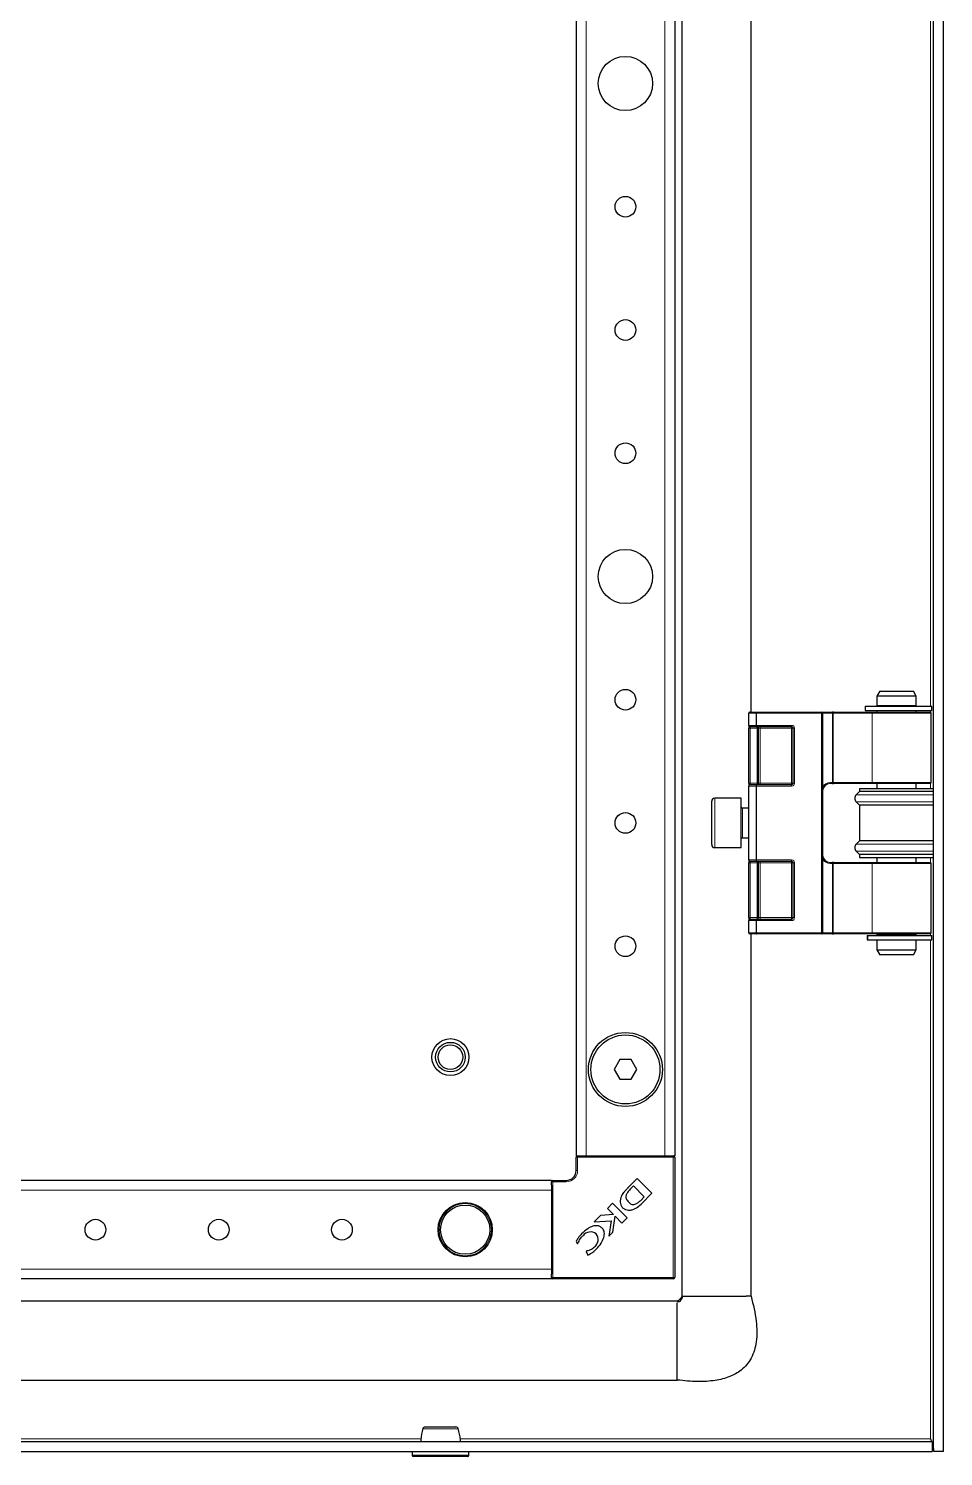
# Model space of a CAD drawing. Header units: millimetres. Extents: x -981 to 2790, y -1547 to 1219.
# Drawn here: x -11 to 174.6, y -1099.7 to -810.1 of the extents above; entities that cross this region are included whole.
import ezdxf

# ---------------------------------------------------------------- set-up
doc = ezdxf.new("R2010")
doc.units = ezdxf.units.MM

msp = doc.modelspace()

# ---------------------------------------------------------------- linework, layer by layer
at = {"color": 7, "linetype": 'Continuous', "lineweight": 25}
for p, q in [((172.56, -1098.72), (172.56, 656.28)), ((174.56, -1098.72), (174.56, 656.28)), ((121.56, -1067.22), (121.56, 624.78)), ((100.06, 596.28), (100.06, -1038.72)), ((120.06, 596.28), (120.06, -1038.72)), ((135.56, -948.72), (135.56, -518.72)), ((161.64, -944.47), (161.06, -945.47)), ((161.06, -945.47), (161.06, -947.47)), ((169.06, -945.47), (161.06, -945.47)), ((161.64, -944.47), (168.48, -944.47)), ((169.06, -945.47), (168.48, -944.47)), ((169.06, -947.47), (169.06, -945.47)), ((135.06, -951.42), (135.06, -948.92)), ((135.26, -948.72), (136.64, -948.72)), ((136.56, -948.92), (136.56, -951.42)), ((136.64, -948.72), (149.86, -948.72)), ((149.86, -948.72), (152.08, -948.72)), ((150.06, -948.92), (150.06, -993.52)), ((152.36, -948.72), (152.08, -948.72)), ((152.36, -948.72), (160.25, -948.72)), ((158.69, -947.52), (158.69, -948.42)), ((158.69, -947.52), (158.74, -947.52)), ((158.69, -948.42), (158.74, -948.42)), ((158.74, -947.52), (172.21, -947.52)), ((158.74, -948.42), (172.21, -948.42)), ((160.25, -948.72), (171.86, -948.72)), ((165.59, -947.47), (161.06, -947.47)), ((161.06, -948.47), (161.06, -948.72)), ((165.59, -948.47), (161.06, -948.47)), ((161.56, -947.47), (161.56, -947.52)), ((161.56, -948.42), (161.56, -948.47)), ((169.06, -947.47), (165.59, -947.47)), ((169.06, -948.47), (165.59, -948.47)), ((168.56, -947.52), (168.56, -947.47)), ((168.56, -948.47), (168.56, -948.42)), ((169.06, -948.72), (169.06, -948.47)), ((172.06, -963.02), (172.06, -948.92)), ((172.21, -948.42), (172.21, -947.52)), ((135.06, -951.42), (135.06, -952.02)), ((135.06, -963.12), (135.06, -952.02)), ((136.68, -951.72), (135.36, -951.72)), ((143.76, -951.72), (136.68, -951.72)), ((137.06, -963.12), (137.06, -952.02)), ((144.06, -963.12), (144.06, -952.02)), ((135.06, -963.12), (135.06, -963.72)), ((135.06, -978.72), (135.06, -963.72)), ((135.36, -963.42), (136.68, -963.42)), ((136.56, -963.72), (136.56, -978.72)), ((136.68, -963.42), (143.76, -963.42)), ((152.08, -963.22), (151.56, -963.22)), ((152.08, -963.22), (152.36, -963.22)), ((160.25, -963.22), (152.36, -963.22)), ((157.56, -964.22), (157.56, -964.82)), ((157.56, -964.22), (172.56, -964.22)), ((171.86, -963.22), (160.25, -963.22)), ((161.06, -963.22), (161.06, -964.22)), ((169.06, -964.22), (169.06, -963.22)), ((127.56, -975.62), (127.56, -966.82)), ((133.56, -966.22), (128.16, -966.22)), ((133.56, -976.22), (133.56, -966.22)), ((157.56, -964.82), (156.86, -965.5)), ((156.86, -966.93), (157.56, -967.62)), ((172.56, -964.82), (157.56, -964.82)), ((135.06, -968.22), (133.81, -968.22)), ((157.56, -967.62), (157.56, -974.82)), ((172.56, -967.62), (157.56, -967.62)), ((133.81, -974.22), (135.06, -974.22)), ((157.56, -974.82), (156.86, -975.5)), ((172.56, -974.82), (157.56, -974.82)), ((128.16, -976.22), (133.56, -976.22)), ((135.06, -978.72), (135.06, -979.32)), ((156.86, -976.93), (157.56, -977.62)), ((157.56, -977.62), (157.56, -978.22)), ((172.56, -977.62), (157.56, -977.62)), ((157.56, -978.22), (172.56, -978.22)), ((161.06, -978.22), (161.06, -979.22)), ((169.06, -979.22), (169.06, -978.22)), ((135.06, -990.42), (135.06, -979.32)), ((136.68, -979.02), (135.36, -979.02)), ((143.76, -979.02), (136.68, -979.02)), ((137.06, -990.42), (137.06, -979.32)), ((144.06, -990.42), (144.06, -979.32)), ((151.56, -979.22), (152.08, -979.22)), ((152.36, -979.22), (152.08, -979.22)), ((152.36, -979.22), (160.25, -979.22)), ((160.25, -979.22), (171.86, -979.22)), ((172.06, -993.52), (172.06, -979.42)), ((135.06, -990.42), (135.06, -991.02)), ((135.06, -993.52), (135.06, -991.02)), ((135.36, -990.72), (136.68, -990.72)), ((136.56, -991.02), (136.56, -993.52)), ((136.68, -990.72), (143.76, -990.72)), ((136.64, -993.72), (135.26, -993.72)), ((135.56, -1067.22), (135.56, -993.72)), ((149.86, -993.72), (136.64, -993.72)), ((152.08, -993.72), (149.86, -993.72)), ((152.08, -993.72), (152.36, -993.72)), ((160.25, -993.72), (152.36, -993.72)), ((159.12, -994.02), (159.12, -994.92)), ((159.12, -994.02), (159.14, -994.02)), ((159.12, -994.92), (159.14, -994.92)), ((159.14, -994.02), (159.14, -994.92)), ((159.14, -994.02), (159.22, -994.02)), ((159.14, -994.92), (159.22, -994.92)), ((159.22, -994.02), (172.21, -994.02)), ((159.22, -994.92), (172.21, -994.92)), ((171.86, -993.72), (160.25, -993.72)), ((161.06, -993.72), (161.06, -993.97)), ((165.59, -993.97), (161.06, -993.97)), ((161.06, -994.97), (161.06, -996.97)), ((165.59, -994.97), (161.06, -994.97)), ((161.56, -993.97), (161.56, -994.02)), ((161.56, -994.92), (161.56, -994.97)), ((169.06, -993.97), (165.59, -993.97)), ((169.06, -994.97), (165.59, -994.97)), ((168.56, -994.02), (168.56, -993.97)), ((168.56, -994.97), (168.56, -994.92)), ((169.06, -993.97), (169.06, -993.72)), ((169.06, -996.97), (169.06, -994.97)), ((172.21, -994.92), (172.21, -994.02)), ((161.06, -996.97), (161.64, -997.97)), ((161.06, -996.97), (165.59, -996.97)), ((165.52, -997.97), (161.64, -997.97)), ((168.48, -997.97), (165.52, -997.97)), ((165.59, -996.97), (169.06, -996.97)), ((168.48, -997.97), (169.06, -996.97)), ((108.91, -1019.22), (107.75, -1021.22)), ((111.22, -1019.22), (108.91, -1019.22)), ((112.37, -1021.22), (111.22, -1019.22)), ((107.75, -1021.22), (108.91, -1023.22)), ((111.22, -1023.22), (112.37, -1021.22)), ((108.91, -1023.22), (111.22, -1023.22)), ((100.06, -1038.72), (100.36, -1038.72)), ((100.06, -1041.72), (100.06, -1039.02)), ((100.36, -1038.72), (101.01, -1038.72)), ((101.01, -1038.72), (102.06, -1038.72)), ((102.06, -1038.72), (118.06, -1038.72)), ((118.06, -1038.72), (119.11, -1038.72)), ((119.11, -1038.72), (119.76, -1038.72)), ((119.76, -1038.72), (120.06, -1038.72)), ((120.06, -1039.02), (120.06, -1063.42)), ((95.06, -1043.72), (-84.94, -1043.72)), ((95.06, -1043.72), (95.06, -1044.02)), ((95.06, -1044.66), (95.06, -1044.02)), ((95.06, -1044.66), (95.06, -1045.72)), ((95.36, -1043.72), (98.06, -1043.72)), ((110.56, -1045.25), (110.55, -1045.27)), ((112.45, -1043.36), (110.56, -1045.25)), ((111.71, -1044.84), (111.05, -1045.52)), ((113.89, -1047.03), (111.71, -1044.84)), ((115.41, -1046.32), (112.45, -1043.36)), ((95.06, -1045.72), (95.06, -1061.72)), ((107.45, -1048.37), (106.39, -1049.43)), ((110.41, -1051.33), (107.45, -1048.37)), ((113.17, -1047.77), (113.89, -1047.03)), ((113.42, -1048.31), (115.41, -1046.32)), ((104.98, -1050.84), (103.69, -1052.13)), ((107.64, -1050.67), (104.98, -1050.84)), ((106.39, -1049.43), (107.64, -1050.67)), ((107.49, -1054.25), (107.97, -1050.98)), ((107.97, -1050.98), (109.36, -1052.37)), ((109.36, -1052.37), (110.41, -1051.33)), ((103.69, -1052.13), (107.16, -1051.95)), ((107.16, -1051.95), (106.69, -1055.05)), ((106.69, -1055.05), (107.49, -1054.25)), ((100.06, -1056.09), (100.31, -1056.6)), ((100.31, -1056.6), (100.42, -1056.49)), ((102.26, -1058.04), (102.12, -1058.17)), ((102.12, -1058.17), (102.46, -1058.86)), ((95.06, -1061.72), (95.06, -1062.77)), ((95.06, -1063.42), (95.06, -1062.77)), ((95.06, -1063.72), (-84.94, -1063.72)), ((95.06, -1063.42), (95.06, -1063.72)), ((119.76, -1063.72), (95.36, -1063.72)), ((120.56, -1068.22), (-85.54, -1068.22)), ((120.56, -1084.22), (120.56, -1068.54)), ((121.67, -1067.22), (122.54, -1067.22)), ((122.54, -1067.22), (124.93, -1067.22)), ((124.93, -1067.22), (124.99, -1067.22)), ((124.99, -1067.22), (132.13, -1067.22)), ((132.13, -1067.22), (132.28, -1067.22)), ((132.28, -1067.22), (134.58, -1067.22)), ((-212.44, -1084.22), (120.56, -1084.22)), ((-218.14, -1096.72), (172.26, -1096.72)), ((171.96, -1096.12), (172.16, -1096.72)), ((172.26, -1096.72), (172.26, -1098.72)), ((-218.14, -1098.72), (172.26, -1098.72)), ((66.81, -1098.72), (66.81, -1099.47)), ((78.06, -1099.72), (67.06, -1099.72)), ((78.31, -1099.47), (78.31, -1098.72)), ((174.56, -1098.72), (172.56, -1098.72))]:
    msp.add_line(p, q, dxfattribs=at)
at = {"color": 8, "linetype": 'Continuous', "lineweight": 18}
for p, q in [((102.06, 596.28), (102.06, -1038.72)), ((118.06, 596.28), (118.06, -1038.72)), ((171.96, -519.92), (171.96, -947.52)), ((136.56, -948.92), (135.06, -948.92)), ((149.86, -948.92), (136.56, -948.92)), ((149.86, -948.92), (149.86, -948.72)), ((149.86, -993.52), (149.86, -948.92)), ((149.86, -948.92), (150.06, -948.92)), ((152.08, -948.92), (150.06, -948.92)), ((152.08, -948.72), (152.08, -948.92)), ((152.22, -948.92), (152.08, -948.92)), ((152.08, -963.02), (152.08, -948.92)), ((160.11, -948.92), (152.22, -948.92)), ((152.22, -948.92), (152.22, -963.02)), ((158.74, -947.52), (158.74, -948.42)), ((172.06, -948.92), (160.11, -948.92)), ((160.11, -963.02), (160.11, -948.92)), ((171.96, -948.42), (171.96, -948.74)), ((135.06, -951.42), (136.56, -951.42)), ((135.36, -952.02), (135.06, -952.02)), ((135.36, -951.72), (135.36, -952.02)), ((136.76, -952.02), (135.36, -952.02)), ((135.36, -952.02), (135.36, -963.12)), ((136.56, -951.42), (143.76, -951.42)), ((136.76, -951.72), (136.76, -952.02)), ((136.76, -963.12), (136.76, -952.02)), ((137.06, -952.02), (136.76, -952.02)), ((137.36, -952.02), (137.06, -952.02)), ((137.36, -952.02), (137.36, -951.72)), ((143.76, -952.02), (137.36, -952.02)), ((137.36, -952.02), (137.36, -963.12)), ((143.76, -951.42), (143.76, -951.72)), ((143.76, -952.02), (143.76, -951.72)), ((144.06, -952.02), (143.76, -952.02)), ((143.76, -963.12), (143.76, -952.02)), ((144.36, -952.02), (144.06, -952.02)), ((144.36, -952.02), (144.36, -963.12)), ((135.36, -963.12), (135.06, -963.12)), ((136.56, -963.72), (135.06, -963.72)), ((135.36, -963.12), (135.36, -963.42)), ((135.36, -963.12), (136.76, -963.12)), ((143.76, -963.72), (136.56, -963.72)), ((136.76, -963.12), (136.76, -963.42)), ((137.06, -963.12), (136.76, -963.12)), ((137.36, -963.12), (137.06, -963.12)), ((137.36, -963.42), (137.36, -963.12)), ((137.36, -963.12), (143.76, -963.12)), ((143.76, -963.42), (143.76, -963.12)), ((144.06, -963.12), (143.76, -963.12)), ((143.76, -963.42), (143.76, -963.72)), ((144.36, -963.12), (144.06, -963.12)), ((151.56, -963.02), (152.08, -963.02)), ((151.56, -963.02), (151.56, -963.22)), ((152.22, -963.02), (152.08, -963.02)), ((152.08, -963.02), (152.08, -963.22)), ((152.22, -963.02), (160.11, -963.02)), ((160.11, -963.02), (172.06, -963.02)), ((171.96, -963.19), (171.96, -964.22)), ((128.16, -966.22), (128.16, -976.22)), ((172.56, -965.5), (156.86, -965.5)), ((172.56, -966.93), (156.86, -966.93)), ((133.81, -968.22), (133.81, -971.22)), ((133.81, -971.22), (133.81, -974.22)), ((172.56, -975.5), (156.86, -975.5)), ((135.06, -978.72), (136.56, -978.72)), ((136.56, -978.72), (143.76, -978.72)), ((143.76, -979.02), (143.76, -978.72)), ((172.56, -976.93), (156.86, -976.93)), ((171.96, -978.22), (171.96, -979.24)), ((135.36, -979.32), (135.06, -979.32)), ((135.36, -979.32), (135.36, -979.02)), ((136.76, -979.32), (135.36, -979.32)), ((135.36, -979.32), (135.36, -990.42)), ((136.76, -979.32), (136.76, -979.02)), ((136.76, -990.42), (136.76, -979.32)), ((136.76, -979.32), (137.06, -979.32)), ((137.06, -979.32), (137.36, -979.32)), ((137.36, -979.32), (137.36, -979.02)), ((143.76, -979.32), (137.36, -979.32)), ((137.36, -979.32), (137.36, -990.42)), ((143.76, -979.32), (143.76, -979.02)), ((143.76, -979.32), (144.06, -979.32)), ((143.76, -990.42), (143.76, -979.32)), ((144.06, -979.32), (144.36, -979.32)), ((144.36, -979.32), (144.36, -990.42)), ((151.56, -979.22), (151.56, -979.42)), ((152.08, -979.42), (151.56, -979.42)), ((152.08, -979.22), (152.08, -979.42)), ((152.08, -979.42), (152.22, -979.42)), ((152.08, -993.52), (152.08, -979.42)), ((152.22, -979.42), (152.22, -993.52)), ((160.11, -979.42), (152.22, -979.42)), ((160.11, -993.52), (160.11, -979.42)), ((172.06, -979.42), (160.11, -979.42)), ((135.06, -990.42), (135.36, -990.42)), ((135.36, -990.72), (135.36, -990.42)), ((135.36, -990.42), (136.76, -990.42)), ((136.76, -990.72), (136.76, -990.42)), ((137.06, -990.42), (136.76, -990.42)), ((137.36, -990.42), (137.06, -990.42)), ((137.36, -990.72), (137.36, -990.42)), ((137.36, -990.42), (143.76, -990.42)), ((143.76, -990.72), (143.76, -990.42)), ((144.06, -990.42), (143.76, -990.42)), ((144.36, -990.42), (144.06, -990.42)), ((136.56, -991.02), (135.06, -991.02)), ((143.76, -991.02), (136.56, -991.02)), ((143.76, -991.02), (143.76, -990.72)), ((135.06, -993.52), (136.56, -993.52)), ((136.56, -993.52), (149.86, -993.52)), ((149.86, -993.72), (149.86, -993.52)), ((150.06, -993.52), (149.86, -993.52)), ((150.06, -993.52), (152.08, -993.52)), ((152.08, -993.52), (152.08, -993.72)), ((152.08, -993.52), (152.22, -993.52)), ((152.22, -993.52), (160.11, -993.52)), ((159.22, -994.02), (159.22, -994.92)), ((160.11, -993.52), (172.06, -993.52)), ((171.96, -993.69), (171.96, -994.02)), ((171.96, -994.92), (171.96, -1096.12)), ((100.06, -1039.02), (100.36, -1039.02)), ((100.36, -1039.02), (100.36, -1038.72)), ((100.36, -1039.02), (100.36, -1041.72)), ((119.76, -1039.02), (100.36, -1039.02)), ((119.76, -1039.02), (119.76, -1038.72)), ((119.76, -1063.42), (119.76, -1039.02)), ((119.76, -1039.02), (120.06, -1039.02)), ((100.06, -1041.72), (100.36, -1041.72)), ((95.06, -1044.02), (95.36, -1044.02)), ((95.36, -1044.02), (95.36, -1043.72)), ((98.06, -1044.02), (95.36, -1044.02)), ((95.36, -1044.02), (95.36, -1063.42)), ((98.06, -1043.72), (98.06, -1044.02)), ((95.06, -1045.72), (-84.94, -1045.72)), ((95.06, -1061.72), (-84.94, -1061.72)), ((95.06, -1063.42), (95.36, -1063.42)), ((95.36, -1063.42), (119.76, -1063.42)), ((95.36, -1063.72), (95.36, -1063.42)), ((119.76, -1063.42), (119.76, -1063.72)), ((119.76, -1063.42), (120.06, -1063.42)), ((68.59, -1096.12), (-114.47, -1096.12)), ((171.96, -1096.12), (76.53, -1096.12)), ((66.81, -1099.47), (78.31, -1099.47))]:
    msp.add_line(p, q, dxfattribs=at)
at = {"color": 7, "linetype": 'Continuous', "lineweight": 25}
for centre, radius in [((110.06, -821.22), 5.5), ((110.06, -846.22), 2.1), ((110.06, -871.22), 2.1), ((110.06, -896.22), 2.1), ((110.06, -921.22), 5.5), ((110.06, -946.22), 2.1), ((110.06, -971.22), 2.1), ((110.06, -996.22), 2.1), ((110.06, -1021.22), 7.5), ((74.56, -1018.72), 3.75), ((74.56, -1018.72), 3), ((74.56, -1018.72), 2.5), ((110.06, -1021.22), 7), ((77.56, -1053.72), 5.5), ((77.56, -1053.72), 5), ((2.56, -1053.72), 2.1), ((27.56, -1053.72), 2.1), ((52.56, -1053.72), 2.1)]:
    msp.add_circle(centre, radius, dxfattribs=at)
at = {"color": 8, "linetype": 'Continuous', "lineweight": 18}
msp.add_circle((77.56, -1053.72), 5.3, dxfattribs=at)
at = {"color": 7, "linetype": 'Continuous', "lineweight": 25}
for centre, radius, start, end in [((135.26, -948.92), 0.2, 90, 180), ((149.86, -948.92), 0.2, 0, 90), ((171.86, -948.92), 0.2, 0, 90), ((135.36, -951.42), 0.3, 180, 270), ((136.76, -952.02), 0.3, 0, 90), ((143.76, -952.02), 0.3, 0, 90), ((135.36, -963.72), 0.3, 90, 180), ((136.76, -963.12), 0.3, 270, 0), ((143.76, -963.12), 0.3, 270, 0), ((151.56, -964.72), 1.5, 90, 180), ((171.86, -963.02), 0.2, 270, 0), ((128.16, -966.82), 0.6, 90, 180), ((157.56, -966.22), 1, 134.427, 225.573), ((133.81, -967.97), 0.25, 180, 270), ((128.16, -975.62), 0.6, 180, 270), ((133.81, -974.47), 0.25, 90, 180), ((157.56, -976.22), 1, 134.427, 225.573), ((135.36, -978.72), 0.3, 180, 270), ((151.56, -977.72), 1.5, 180, 270), ((136.76, -979.32), 0.3, 0, 90), ((143.76, -979.32), 0.3, 0, 90), ((171.86, -979.42), 0.2, 0, 90), ((136.76, -990.42), 0.3, 270, 0), ((143.76, -990.42), 0.3, 270, 0), ((135.36, -991.02), 0.3, 90, 180), ((135.26, -993.52), 0.2, 180, 270), ((149.86, -993.52), 0.2, 270, 0), ((171.86, -993.52), 0.2, 270, 0), ((100.36, -1039.02), 0.3, 90, 180), ((119.76, -1039.02), 0.3, 0, 90), ((98.06, -1041.72), 2, 270, 0), ((95.36, -1044.02), 0.3, 90, 180), ((109.76, -1045.11), 4.87, 290.3445, 318.7777), ((108.99, -1043.3), 6.12, 306.9888, 313.0744), ((102.99, -1056.12), 1.94, 53.3097, 142.3464), ((102.55, -1055.72), 1.97, 308.454, 35.887), ((95.36, -1063.42), 0.3, 180, 270), ((119.76, -1063.42), 0.3, 270, 0), ((69.45, -1094.22), 0.5, 89.9982, 165.4001), ((75.67, -1094.22), 0.5, 15.316, 90.0228), ((67.06, -1099.47), 0.25, 180, 270), ((78.06, -1099.47), 0.25, 270, 0)]:
    msp.add_arc(centre, radius, start, end, dxfattribs=at)
at = {"color": 8, "linetype": 'Continuous', "lineweight": 18}
for centre, radius, start, end in [((152.4, -948.89), 0.179, 101.4218, 188.0495), ((160.29, -948.89), 0.179, 101.4218, 188.0495), ((143.76, -952.02), 0.6, 0, 90), ((143.76, -963.12), 0.6, 270, 0), ((151.56, -964.72), 1.7, 90, 151.9275), ((152.4, -963.04), 0.179, 171.9505, 258.5782), ((160.29, -963.04), 0.179, 171.9505, 258.5782), ((143.76, -979.32), 0.6, 0, 90), ((151.56, -977.72), 1.7, 208.0725, 270), ((152.4, -979.39), 0.179, 101.4218, 188.0495), ((160.29, -979.39), 0.179, 101.4218, 188.0495), ((143.76, -990.42), 0.6, 270, 0), ((152.4, -993.54), 0.179, 171.9505, 258.5782), ((160.29, -993.54), 0.179, 171.9505, 258.5782), ((98.06, -1041.72), 2.3, 270, 0)]:
    msp.add_arc(centre, radius, start, end, dxfattribs=at)
at = {"color": 7, "linetype": 'Continuous', "lineweight": 25}
for centre, major_axis, start_param, end_param in [((136.64, -948.92), (0, 0.2), 0, 1.570796), ((136.68, -951.42), (0, 0.3), 1.570796, 3.141593), ((136.68, -963.72), (0, 0.3), 0, 1.570796), ((136.68, -978.72), (0, 0.3), 1.570796, 3.141593), ((136.68, -991.02), (0, 0.3), 0, 1.570796), ((136.64, -993.52), (0, 0.2), 1.570796, 3.141593)]:
    msp.add_ellipse(centre, major_axis=major_axis, ratio=0.414214, start_param=start_param, end_param=end_param, dxfattribs=at)
for points, knots in [([(110.55, -1045.27), (110.47, -1045.35), (110.32, -1045.51), (110.17, -1045.67), (110.09, -1045.76)], [0, 0, 0, 0, 0.486421, 1, 1, 1, 1]), ([(111.05, -1045.52), (110.86, -1045.72), (110.51, -1046.09), (110.19, -1046.63), (110.12, -1047.08), (110.19, -1047.42), (110.38, -1047.77), (110.58, -1047.98), (110.68, -1048.1)], [0, 0, 0, 0, 0.274676, 0.503042, 0.607381, 0.716579, 0.843412, 1, 1, 1, 1]), ([(109.41, -1046.6), (109.3, -1046.8), (109.1, -1047.19), (108.98, -1047.83), (109.02, -1048.42), (109.22, -1048.96), (109.58, -1049.39), (110.09, -1049.68), (110.75, -1049.8), (111.21, -1049.72), (111.45, -1049.67)], [0, 0, 0, 0, 0.138091, 0.265455, 0.384013, 0.496103, 0.605759, 0.71979, 0.847662, 1, 1, 1, 1]), ([(110.09, -1045.76), (109.95, -1045.91), (109.71, -1046.17), (109.5, -1046.47), (109.41, -1046.6)], [0, 0, 0, 0, 0.55183, 1, 1, 1, 1]), ([(110.68, -1048.1), (110.78, -1048.19), (110.95, -1048.36), (111.23, -1048.54), (111.5, -1048.63), (111.83, -1048.63), (112.23, -1048.48), (112.51, -1048.29), (112.67, -1048.19)], [0, 0, 0, 0, 0.176808, 0.319231, 0.43938, 0.552395, 0.749205, 1, 1, 1, 1]), ([(105.4, -1053.46), (105.23, -1053.32), (104.9, -1053.04), (104.2, -1052.87), (103.33, -1053), (102.25, -1053.57), (101.56, -1054.21), (101.17, -1054.58)], [0, 0, 0, 0, 0.130532, 0.266031, 0.423997, 0.666819, 1, 1, 1, 1]), ([(104.19, -1057.62), (104.52, -1057.25), (105.14, -1056.56), (105.69, -1055.39), (105.83, -1054.44), (105.67, -1053.8), (105.49, -1053.57), (105.4, -1053.46)], [0, 0, 0, 0, 0.315674, 0.58952, 0.813199, 0.909026, 1, 1, 1, 1]), ([(101.17, -1054.58), (100.92, -1054.84), (100.49, -1055.31), (100.19, -1055.86), (100.06, -1056.09)], [0, 0, 0, 0, 0.577653, 1, 1, 1, 1]), ([(100.42, -1056.49), (100.56, -1056.18), (100.83, -1055.61), (101.26, -1055.15), (101.45, -1054.94)], [0, 0, 0, 0, 0.547643, 1, 1, 1, 1]), ([(103.78, -1057.26), (103.52, -1057.48), (103.07, -1057.86), (102.5, -1057.98), (102.26, -1058.04)], [0, 0, 0, 0, 0.5796082, 1, 1, 1, 1]), ([(102.46, -1058.86), (102.8, -1058.68), (103.43, -1058.34), (103.95, -1057.85), (104.19, -1057.62)], [0, 0, 0, 0, 0.5368, 1, 1, 1, 1]), ([(121.6, -1067.22), (121.58, -1067.35), (121.56, -1067.6), (121.42, -1067.8), (121.3, -1067.89), (121.25, -1067.99), (121.23, -1068.06), (121.22, -1068.12), (121.2, -1068.15), (121.18, -1068.19), (121.15, -1068.24), (121.09, -1068.29), (120.97, -1068.35), (120.78, -1068.39), (120.64, -1068.38), (120.56, -1068.38)], [0, 0, 0, 0, 0.2334107, 0.4185464, 0.5493508, 0.5950261, 0.6313287, 0.6471113, 0.6619944, 0.6766392, 0.6917419, 0.7255626, 0.7667935, 0.8726273, 1, 1, 1, 1]), ([(135.56, -1067.22), (135.97, -1068.9), (136.7, -1071.94), (136.79, -1076.25), (135.82, -1079.8), (133.77, -1082.25), (131.13, -1083.68), (128.11, -1084.42), (124.51, -1084.62), (121.95, -1084.36), (120.56, -1084.22)], [0, 0, 0, 0, 0.176067, 0.318225, 0.435596, 0.543482, 0.633889, 0.737152, 0.858183, 1, 1, 1, 1]), ([(120.56, -1068.22), (120.78, -1068.07), (121.19, -1067.8), (121.45, -1067.4), (121.56, -1067.22)], [0, 0, 0, 0, 0.556114, 1, 1, 1, 1]), ([(68.97, -1094.07), (68.78, -1094.81), (68.56, -1095.67), (68.54, -1096.59), (68.54, -1096.72)], [0, 0, 0, 0, 0.85815, 1, 1, 1, 1]), ([(69.45, -1093.72), (69.49, -1093.72), (69.57, -1093.72), (70.13, -1093.72), (70.94, -1093.72), (71.93, -1093.72), (72.99, -1093.72), (73.78, -1093.72), (74.17, -1093.72), (74.26, -1093.72)], [0, 0, 0, 0, 0.158514, 0.317278, 0.475863, 0.634247, 0.792477, 0.950708, 1, 1, 1, 1]), ([(74.26, -1093.72), (74.45, -1093.72), (74.92, -1093.72), (75.47, -1093.72), (75.6, -1093.72), (75.66, -1093.72)], [0, 0, 0, 0, 0.256553, 0.627981, 1, 1, 1, 1]), ([(76.58, -1096.72), (76.58, -1096.59), (76.56, -1095.67), (76.34, -1094.81), (76.15, -1094.07)], [0, 0, 0, 0, 0.1418504, 1, 1, 1, 1]), ([(172.26, -1097.01), (172.29, -1097.09), (172.4, -1097.42), (172.52, -1097.98), (172.55, -1098.47), (172.56, -1098.72)], [0, 0, 0, 0, 0.141742, 0.566203, 1, 1, 1, 1])]:
    msp.add_open_spline(points, degree=3, knots=knots, dxfattribs=at)
for points in [[(135.56, -1067.22), (135.52, -1067.22), (135.43, -1067.22), (134.87, -1067.22), (134.58, -1067.22)], [(172.26, -1096.72), (172.24, -1096.71), (172.19, -1096.69), (172.11, -1096.55), (172.04, -1096.35), (171.99, -1096.2), (171.96, -1096.12)]]:
    msp.add_open_spline(points, degree=3, dxfattribs=at)
at = {"color": 8, "linetype": 'Continuous', "lineweight": 18}
for points, knots in [([(74.53, -1094.09), (74.42, -1094.09), (73.97, -1094.09), (73.45, -1094.09), (72.66, -1094.09), (71.83, -1094.09), (70.69, -1094.09), (69.74, -1094.09), (69.16, -1094.09), (68.91, -1094.09), (68.97, -1094.09), (68.98, -1094.09)], [0, 0, 0, 0, 0.048751, 0.204942, 0.205393, 0.362034, 0.518827, 0.675799, 0.832923, 0.989778, 1, 1, 1, 1]), ([(76.12, -1094.09), (76.13, -1094.09), (76.19, -1094.09), (75.88, -1094.09), (75.3, -1094.09), (74.75, -1094.09), (74.53, -1094.09)], [0, 0, 0, 0, 0.083271, 0.424284, 0.764725, 1, 1, 1, 1])]:
    msp.add_open_spline(points, degree=3, knots=knots, dxfattribs=at)

doc.saveas('drawing.dxf')
